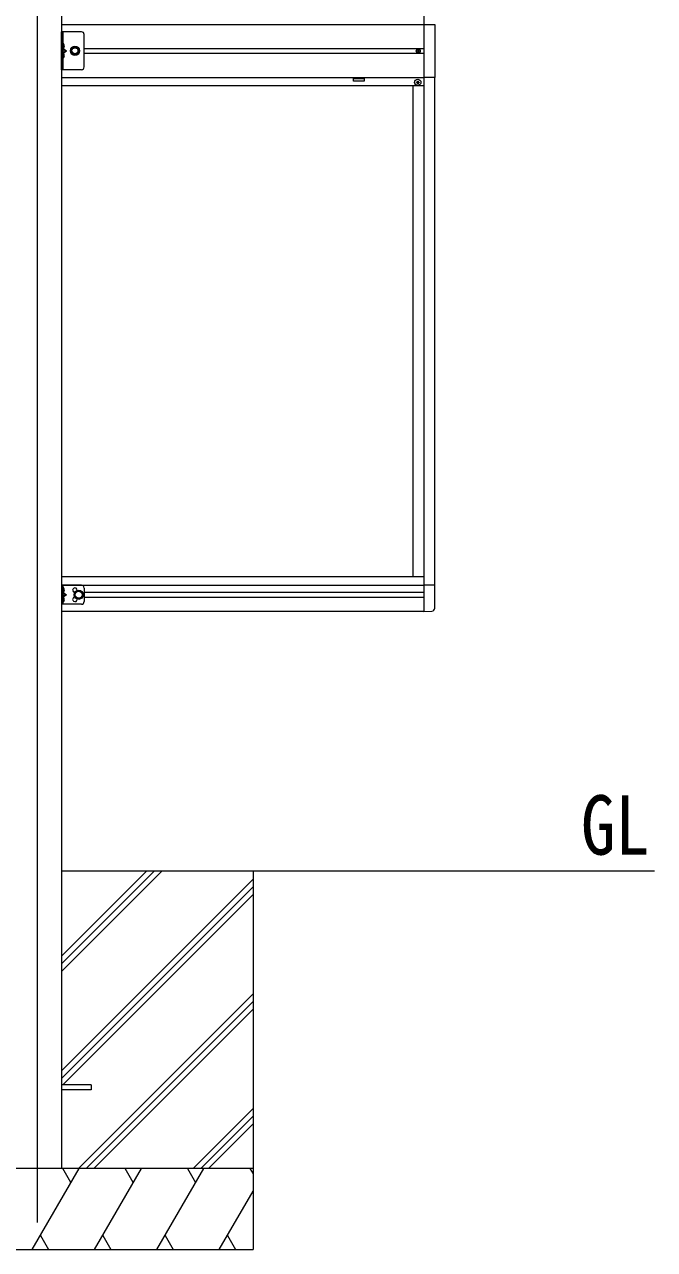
# Model space of a CAD drawing. Units: millimetres at full size, sheet at 1:30; details may follow other scales. Extents: x -8385 to 8479, y -5853 to 5787.
# Drawn here: x 5014 to 6181, y -1850 to 417 of the extents above; entities that cross this region are included whole.
import ezdxf
from ezdxf.enums import TextEntityAlignment as Align

# ---------------------------------------------------------------- set-up
doc = ezdxf.new("R2010")
doc.units = ezdxf.units.MM
doc.header["$LTSCALE"] = 30
for name, color, linetype, lineweight in [('0-0_0', 7, 'Continuous', 9), ('0-1_本体', 4, 'Continuous', 9), ('0-2_部品', 7, 'Continuous', 9), ('0-8_PARTS2', 2, 'Continuous', 9), ('1-1_GLASS', 4, 'Continuous', 9), ('1-2_GLASS_SEAL', 7, 'Continuous', 9)]:
    doc.layers.add(name, color=color, linetype=linetype, lineweight=lineweight)
doc.styles.add('ＭＳ ゴシック', font='')
doc.styles.get('ＭＳ ゴシック').set_extended_font_data('MS Gothic')

msp = doc.modelspace()

# ---------------------------------------------------------------- linework, layer by layer
at = {"layer": '0-0_0'}
for p, q in [((6180.71, -1149.92), (5082.43, -1149.92)), ((5082.43, -1335.55), (5268.06, -1149.92)), ((5082.43, -1321.4), (5253.92, -1149.92)), ((5082.43, -1307.26), (5239.78, -1149.92)), ((5437.23, -1149.92), (5437.23, -1849.92)), ((5082.43, -1519.39), (5437.23, -1164.6)), ((5082.43, -1533.54), (5437.23, -1178.74)), ((5084.69, -1545.42), (5437.23, -1192.88)), ((5114.04, -1699.92), (5437.23, -1376.73)), ((5128.18, -1699.92), (5437.23, -1390.87)), ((5142.33, -1699.92), (5437.23, -1405.01)), ((5326.17, -1699.92), (5437.23, -1588.86)), ((5340.32, -1699.92), (5437.23, -1603)), ((5354.46, -1699.92), (5437.23, -1617.14)), ((5437.23, -1699.92), (4637.23, -1699.92)), ((5028.39, -1849.92), (5114.99, -1699.92)), ((5099.99, -1725.9), (5084.99, -1699.92)), ((5143.86, -1849.92), (5230.46, -1699.92)), ((5215.46, -1725.9), (5200.46, -1699.92)), ((5259.33, -1849.92), (5345.93, -1699.92)), ((5315.93, -1699.92), (5330.93, -1725.9)), ((5431.4, -1699.92), (5437.23, -1710.02)), ((5374.8, -1849.92), (5437.23, -1741.78)), ((5043.39, -1823.94), (5058.39, -1849.92)), ((5158.86, -1823.94), (5173.86, -1849.92)), ((5274.33, -1823.94), (5289.33, -1849.92)), ((5389.8, -1823.94), (5404.8, -1849.92)), ((4637.23, -1849.92), (5437.23, -1849.92))]:
    msp.add_line(p, q, dxfattribs=at)
at = {"layer": '0-1_本体'}
msp.add_line((5082.43, 1480.08), (5082.43, -1699.92), dxfattribs=at)
at = {"layer": '0-2_部品', "color": 4}
for p, q in [((5137.23, -1545.42), (5082.43, -1545.42)), ((5137.23, -1554.42), (5082.43, -1554.42)), ((5137.23, -1545.42), (5137.23, -1554.42))]:
    msp.add_line(p, q, dxfattribs=at)
at = {"layer": '0-8_PARTS2'}
msp.add_line((5037.23, 1450.05), (5037.23, -1799.95), dxfattribs=at)
at = {"layer": '1-1_GLASS'}
for p, q in [((5753.23, 1404.67), (5753.23, 367.47)), ((5082.43, 416.47), (5753.23, 416.47)), ((5124.43, 371.97), (5753.23, 371.97)), ((5753.23, 362.97), (5124.43, 362.97)), ((5753.23, 367.67), (5753.23, -669.53)), ((5082.43, 318.47), (5753.23, 318.47)), ((5773.23, 318.27), (5773.23, -620.33)), ((5753.23, 302.97), (5082.43, 302.97)), ((5733.23, 302.47), (5733.23, -604.53)), ((5733.23, 302.47), (5733.23, -604.53)), ((5082.43, -604.53), (5753.23, -604.53)), ((5753.23, -604.53), (5753.23, -620.53)), ((5082.43, -620.53), (5753.23, -620.53)), ((5082.43, -634.03), (5082.43, -634.03)), ((5124.43, -634.03), (5753.23, -634.03)), ((5082.43, -643.03), (5082.43, -643.03)), ((5124.43, -643.03), (5753.23, -643.03)), ((5082.43, -669.03), (5753.23, -669.03))]:
    msp.add_line(p, q, dxfattribs=at)
msp.add_lwpolyline([(5623.23, 316.47), (5643.23, 316.47), (5643.23, 311.47), (5623.23, 311.47)], close=True, dxfattribs=at)
at = {"layer": '1-2_GLASS_SEAL'}
for p, q in [((5119.43, 402.97), (5082.43, 402.97)), ((5084.93, 402.97), (5084.93, 332.97)), ((5124.43, 337.97), (5124.43, 397.97)), ((5085.43, 372.97), (5084.93, 373.06)), ((5084.93, 372.97), (5091.93, 367.97)), ((5084.93, 367.97), (5091.93, 367.97)), ((5084.93, 362.97), (5091.93, 367.97)), ((5085.43, 380.97), (5086.24, 380.83)), ((5085.43, 372.97), (5086.24, 373.11)), ((5085.43, 362.97), (5086.24, 362.83)), ((5742, 367.06), (5741.18, 367.06)), ((5744.46, 367.88), (5745.28, 367.88)), ((5085.43, 354.97), (5084.93, 355.06)), ((5085.43, 354.97), (5086.24, 355.11)), ((5740.73, 308.97), (5739.73, 308.97)), ((5743.73, 309.97), (5744.73, 309.97)), ((5082.43, -621.03), (5082.43, -656.03)), ((5119.43, -621.03), (5082.43, -621.03)), ((5084.93, -621.03), (5084.93, -656.03)), ((5085.43, -633.53), (5084.93, -633.44)), ((5085.43, -625.53), (5086.24, -625.67)), ((5085.43, -633.53), (5086.24, -633.39)), ((5124.43, -626.03), (5124.43, -651.03)), ((5753.23, -620.33), (5773.73, -620.33)), ((5773.73, -663.24), (5773.73, -620.33)), ((5119.43, -656.03), (5082.43, -656.03)), ((5084.93, -638.53), (5091.93, -638.53)), ((5085.43, -651.53), (5084.93, -651.44)), ((5085.43, -643.53), (5086.24, -643.67)), ((5085.43, -651.53), (5086.24, -651.39)), ((5753.23, -669.53), (5768.52, -668.73))]:
    msp.add_line(p, q, dxfattribs=at)
for points in [[(5753.23, 416.47), (5773.93, 416.47), (5773.93, 318.47), (5753.23, 318.47)], [(5119.43, 332.97), (5082.43, 332.97), (5082.43, 402.97)], [(5084.55, 376.97), (5085.18, 378.16), (5087.41, 379.27)], [(5084.55, 376.97), (5085.18, 375.78), (5087.41, 374.67)], [(5085.43, 372.97), (5085.43, 380.97), (5084.93, 380.88), (5084.93, 373.06)], [(5085.43, 354.97), (5085.43, 362.97), (5084.93, 362.88), (5084.93, 355.06)], [(5741.18, 367.06), (5741.18, 367.88), (5742, 367.88)], [(5742.82, 368.7), (5742.82, 369.52), (5743.64, 369.52), (5743.64, 368.7)], [(5743.64, 366.24), (5743.64, 365.42), (5742.82, 365.42), (5742.82, 366.24)], [(5745.28, 367.88), (5745.28, 367.06), (5744.46, 367.06)], [(5084.55, 358.97), (5085.18, 360.16), (5087.41, 361.27)], [(5084.55, 358.97), (5085.18, 357.78), (5087.41, 356.67)], [(5739.73, 308.97), (5739.73, 309.97), (5740.73, 309.97)], [(5741.73, 310.97), (5741.73, 311.97), (5742.73, 311.97), (5742.73, 310.97)], [(5742.73, 307.97), (5742.73, 306.97), (5741.73, 306.97), (5741.73, 307.97)], [(5744.73, 309.97), (5744.73, 308.97), (5743.73, 308.97)], [(5084.55, -629.53), (5085.18, -628.34), (5087.41, -627.23)], [(5084.55, -629.53), (5085.18, -630.72), (5087.41, -631.83)], [(5085.43, -633.53), (5085.43, -625.53), (5084.93, -625.62), (5084.93, -633.44)], [(5084.93, -633.53), (5091.93, -638.53), (5084.93, -643.53)], [(5084.55, -647.53), (5085.18, -646.34), (5087.41, -645.23)], [(5084.55, -647.53), (5085.18, -648.72), (5087.41, -649.83)], [(5085.43, -651.53), (5085.43, -643.53), (5084.93, -643.62), (5084.93, -651.44)]]:
    msp.add_lwpolyline(points, dxfattribs=at)
for points in [[(5099.93, 367.97), (5103.68, 361.47), (5111.19, 361.47), (5114.94, 367.97), (5111.19, 374.47), (5103.68, 374.47)], [(5114.43, -646.03), (5107.93, -642.28), (5107.93, -634.78), (5114.43, -631.02), (5120.93, -634.78), (5120.93, -642.28)]]:
    msp.add_lwpolyline(points, close=True, dxfattribs=at)
for centre, radius in [((5107.43, 367.97), 8.5), ((5107.43, 367.97), 7.5), ((5107.43, 367.97), 6.5), ((5107.43, 367.97), 5.5), ((5743.23, 367.47), 3.75), ((5742.23, 309.47), 5.9), ((5114.43, -638.53), 8.5), ((5114.43, -638.53), 7.5), ((5114.43, -638.53), 6.5)]:
    msp.add_circle(centre, radius, dxfattribs=at)
for centre, radius, start, end in [((5119.43, 397.97), 5, 0, 90), ((5086.08, 379.94), 0.9, 32.05588, 80), ((5086.08, 374), 0.9, 280, 327.94412), ((5086.08, 361.94), 0.9, 32.05588, 80), ((5081.33, 376.97), 6.5, 327.94412, 32.05588), ((5742, 368.7), 0.82, 270, 0), ((5742, 366.24), 0.82, 0, 90), ((5744.46, 368.7), 0.82, 180, 270), ((5744.46, 366.24), 0.82, 90, 180), ((5086.08, 356), 0.9, 280, 327.94412), ((5081.33, 358.97), 6.5, 327.94412, 32.05588), ((5119.43, 337.97), 5, 270, 0), ((5740.73, 310.97), 1, 270, 0), ((5740.73, 307.97), 1, 0, 90), ((5743.73, 310.97), 1, 180, 270), ((5743.73, 307.97), 1, 90, 180), ((5086.08, -626.56), 0.9, 32.05588, 80), ((5086.08, -632.5), 0.9, 280, 327.94412), ((5081.33, -629.53), 6.5, 327.94412, 32.05588), ((5107.43, -630.03), 4.25, 353.70569, 265.23923), ((5119.43, -626.03), 5, 0, 90), ((5086.08, -644.56), 0.9, 32.05588, 80), ((5086.08, -650.5), 0.9, 280, 327.94412), ((5081.33, -647.53), 6.5, 327.94412, 32.05588), ((5107.43, -647.03), 4.25, 94.76077, 6.29431), ((5119.43, -651.03), 5, 270, 0), ((5768.23, -663.24), 5.5, 273, 0)]:
    msp.add_arc(centre, radius, start, end, dxfattribs=at)

# ---------------------------------------------------------------- texts
at = {"layer": '0-0_0', "style": 'ＭＳ ゴシック', "width": 0.85}
msp.add_text('GL', height=110, dxfattribs=at).set_placement((6044.46, -1152.33), align=Align.BOTTOM_LEFT)

doc.saveas('drawing.dxf')
